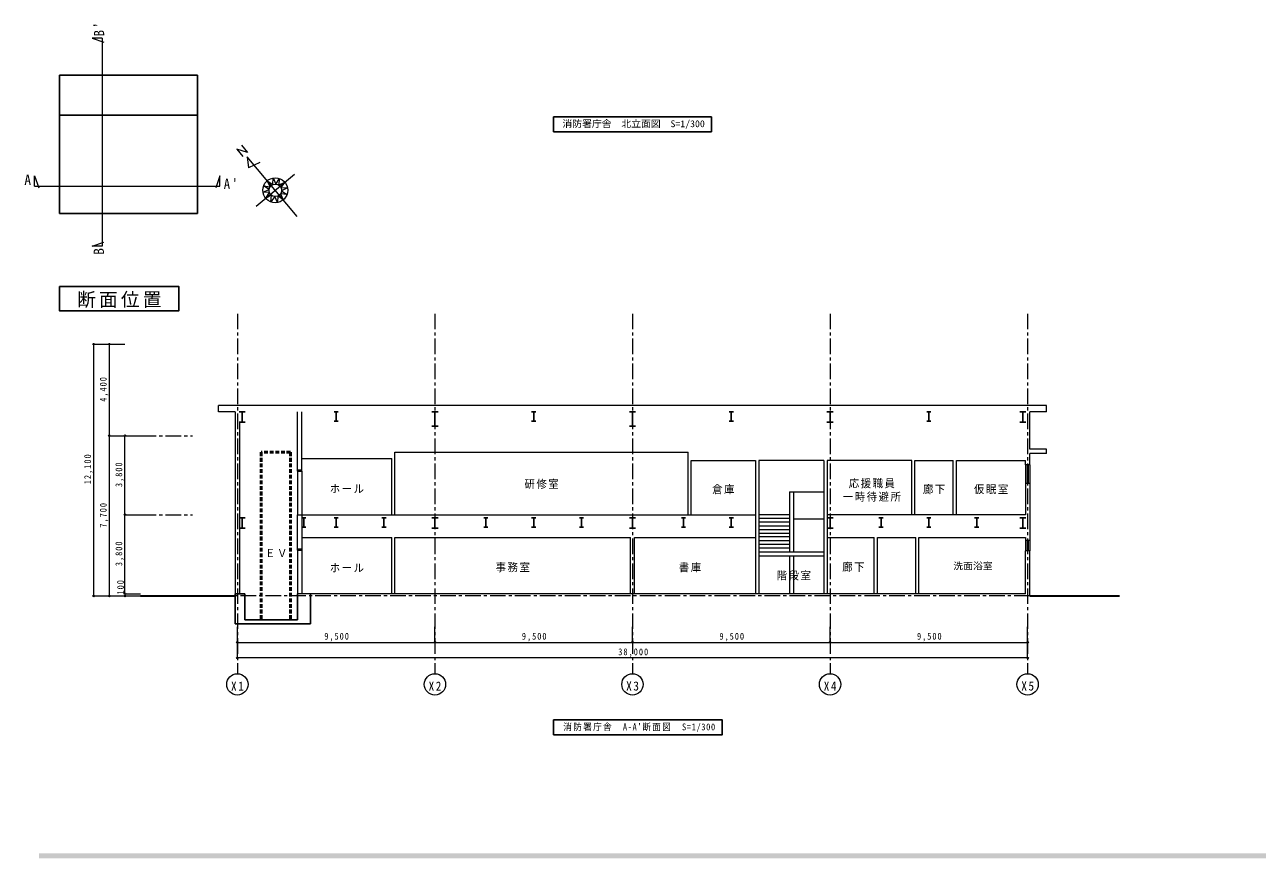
# Model space of a CAD drawing. Units: millimetres at full size. Extents: x -58028 to 60518, y -42813 to 41849.
# Drawn here: x -58028 to 1245, y -41582 to -1519 of the extents above; entities that cross this region are included whole.
import ezdxf
from ezdxf.enums import TextEntityAlignment as Align

# ---------------------------------------------------------------- set-up
doc = ezdxf.new("R2010")
doc.units = ezdxf.units.MM
doc.header["$LTSCALE"] = 150
doc.header["$PDMODE"] = 32
doc.header["$PDSIZE"] = 75
doc.linetypes.add('CHAIN1', pattern=[8, 5, -1, 1, -1])
doc.linetypes.add('DASHED1', pattern=[1.8, 1.2, -0.6])
for name, color, linetype, lineweight in [('1-1_極細線', 4, 'Continuous', 9), ('1-2_細線', 7, 'Continuous', 18), ('1-3_中線', 3, 'Continuous', 25), ('1-4_太線', 2, 'Continuous', 35), ('1-8_ﾊｯﾁﾝｸﾞ', 4, 'Continuous', 9), ('1-A_中芯線', 4, 'CHAIN1', 9), ('1-D_文字', 7, 'Continuous', 18), ('1-E_寸法', 4, 'Continuous', 9)]:
    doc.layers.add(name, color=color, linetype=linetype, lineweight=lineweight)
doc.layers.add('F-D', color=150, linetype='Continuous')
doc.styles.add('ＭＳ ゴシック', font='')
doc.styles.get('ＭＳ ゴシック').set_extended_font_data('MS Gothic')

# ---------------------------------------------------------------- blocks, each defined once
blk = doc.blocks.new('通り芯2(1)')
at = {"layer": '1-D_文字'}
blk.add_circle((0, 0), 769, dxfattribs=at)
blk = doc.blocks.new('通り芯2')
at = {"layer": '1-D_文字'}
blk.add_circle((0, 0), 769, dxfattribs=at)

msp = doc.modelspace()

# ---------------------------------------------------------------- linework, layer by layer
at = {"layer": '1-1_極細線'}
for p, q in [((-44900.9, -22970.7), (-44900.9, -25070.7)), ((-44700.9, -22970.7), (-44700.9, -25070.7)), ((-9900.9, -22670.7), (-9900.9, -23570.7)), ((-9825.9, -22670.7), (-9825.9, -23570.7)), ((-9775.9, -22670.7), (-9775.9, -23570.7)), ((-9700.9, -22670.7), (-9700.9, -23570.7)), ((-21250.9, -23970.7), (-21250.9, -26861.1)), ((-21250.9, -23970.7), (-19600.9, -23970.7)), ((-21050.9, -23970.7), (-21050.9, -26861.1)), ((-21050.9, -25270.7), (-19600.9, -25270.7)), ((-9900.9, -26310.7), (-9900.9, -26810.7)), ((-9825.9, -26310.7), (-9825.9, -26810.7)), ((-9775.9, -26310.7), (-9775.9, -26810.7)), ((-9700.9, -26310.7), (-9700.9, -26810.7)), ((-44900.9, -26770.7), (-44900.9, -28870.7)), ((-44700.9, -26770.7), (-44700.9, -28870.7)), ((-21250.9, -27061.1), (-21250.9, -28870.7)), ((-21050.9, -27061.1), (-21050.9, -28870.7))]:
    msp.add_line(p, q, dxfattribs=at)
at = {"layer": '1-2_細線'}
for p, q in [((-54302.3, -2168.6), (-54302.3, -12165.9)), ((-57550.7, -9272.6), (-48635.5, -9272.6)), ((-47900.9, -20120.9), (-47900.9, -28870.7)), ((-44900.9, -22970.7), (-44900.9, -20120.9)), ((-44700.9, -22970.7), (-44700.9, -20120.9)), ((-8900.9, -20120.9), (-9700.9, -20120.9)), ((-9700.9, -21920.7), (-9700.9, -20120.9)), ((-47700.9, -20620.9), (-47700.9, -28870.7)), ((-44700.9, -22370.7), (-40375.9, -22370.7)), ((-40375.9, -25070.7), (-40375.9, -22370.7)), ((-40225.9, -25070.7), (-40225.9, -22070.7)), ((-40225.9, -22070.7), (-26125.9, -22070.7)), ((-26125.9, -25070.7), (-26125.9, -22070.7)), ((-25975.9, -25070.7), (-25975.9, -22470.7)), ((-22720.9, -22470.7), (-22720.9, -28870.7)), ((-19600.9, -22470.7), (-22720.9, -22470.7)), ((-19600.9, -22470.7), (-19600.9, -28870.7)), ((-19440.9, -22470.7), (-19440.9, -28870.7)), ((-15375.9, -22470.7), (-19440.9, -22470.7)), ((-15375.9, -25070.7), (-15375.9, -22470.7)), ((-15225.9, -25070.7), (-15225.9, -22470.7)), ((-15225.9, -22470.7), (-13375.9, -22470.7)), ((-13375.9, -25070.7), (-13375.9, -22470.7)), ((-13225.9, -25070.7), (-13225.9, -22470.7)), ((-13225.9, -22470.7), (-9900.9, -22470.7)), ((-9900.9, -22670.7), (-9900.9, -22470.7)), ((-8900.9, -22120.7), (-9700.9, -22120.7)), ((-9700.9, -22670.7), (-9700.9, -22120.7)), ((-44700.9, -22930.7), (-44900.9, -22930.7)), ((-44900.9, -22970.7), (-44700.9, -22970.7)), ((-9700.9, -22670.7), (-9900.9, -22670.7)), ((-9900.9, -23570.7), (-9900.9, -25070.7)), ((-9700.9, -23570.7), (-9900.9, -23570.7)), ((-9700.9, -23570.7), (-9700.9, -26310.7)), ((-44900.9, -25070.7), (-22880.9, -25070.7)), ((-44900.9, -26770.7), (-44900.9, -25070.7)), ((-44700.9, -25070.7), (-44700.9, -26770.7)), ((-21250.9, -25070.7), (-22720.9, -25070.7)), ((-21250.9, -25251.6), (-22720.9, -25251.6)), ((-21250.9, -25432.6), (-22720.9, -25432.6)), ((-9900.9, -25070.7), (-19440.9, -25070.7)), ((-21250.9, -25613.5), (-22720.9, -25613.5)), ((-21250.9, -25794.5), (-22720.9, -25794.5)), ((-21250.9, -25975.4), (-22720.9, -25975.4)), ((-44700.9, -26170.7), (-40375.9, -26170.7)), ((-40375.9, -28870.7), (-40375.9, -26170.7)), ((-40225.9, -28870.7), (-40225.9, -26170.7)), ((-40225.9, -26170.7), (-28900.9, -26170.7)), ((-28900.9, -28870.7), (-28900.9, -26170.7)), ((-28700.9, -28870.7), (-28700.9, -26170.7)), ((-28700.9, -26170.7), (-22880.9, -26170.7)), ((-21250.9, -26137.3), (-22720.9, -26137.3)), ((-21250.9, -26318.3), (-22720.9, -26318.3)), ((-21250.9, -26499.2), (-22720.9, -26499.2)), ((-19440.9, -26170.7), (-17175.9, -26170.7)), ((-17175.9, -28870.7), (-17175.9, -26170.7)), ((-17025.9, -26170.7), (-15175.9, -26170.7)), ((-17025.9, -28870.7), (-17025.9, -26170.7)), ((-15175.9, -28870.7), (-15175.9, -26170.7)), ((-15025.9, -28870.7), (-15025.9, -26170.7)), ((-9700.9, -26310.7), (-9900.9, -26310.7)), ((-44700.9, -26730.7), (-44900.9, -26730.7)), ((-44900.9, -26770.7), (-44700.9, -26770.7)), ((-21250.9, -26680.2), (-22720.9, -26680.2)), ((-19600.9, -26861.1), (-22720.9, -26861.1)), ((-19600.9, -27061.1), (-22720.9, -27061.1)), ((-9900.9, -28870.7), (-9900.9, -26810.7)), ((-9900.9, -28870.7), (-44900.9, -28870.7))]:
    msp.add_line(p, q, dxfattribs=at)
at = {"layer": '1-2_細線', "lineweight": 13}
for p, q in [((-46711.8, -8134.9), (-47267.8, -8405.6)), ((-46896.7, -10248.1), (-45058.1, -8705.4))]:
    msp.add_line(p, q, dxfattribs=at)
at = {"layer": '1-2_細線'}
for points in [[(-54302.3, -2168.6), (-54783.7, -2168.6), (-54213, -2366.4)], [(-57550.7, -9272.6), (-57550.7, -8791.2), (-57352.9, -9361.9)], [(-48635.5, -9272.6), (-48635.5, -8791.2), (-48833.2, -9361.9)], [(-54302.3, -12165.9), (-54783.7, -12165.9), (-54213, -11968.1)], [(-8900.9, -20120.9), (-8900.9, -19820.9), (-48700.9, -19820.9)], [(-47900.9, -20120.9), (-48700.9, -20120.9), (-48700.9, -19820.9)], [(-8900.9, -22120.7), (-8900.9, -21920.7), (-9700.9, -21920.7)], [(-25975.9, -22470.7), (-22880.9, -22470.7), (-22880.9, -28870.7)], [(-15025.9, -26170.7), (-9900.9, -26170.7), (-9900.9, -26310.7)], [(-9700.9, -28970.7), (-9700.9, -26810.7), (-9900.9, -26810.7)]]:
    msp.add_lwpolyline(points, dxfattribs=at)
at = {"layer": '1-2_細線', "lineweight": 13}
for points in [[(-47598, -7312), (-47308.8, -7656.8), (-47827.8, -7504.9), (-47538.6, -7849.6)], [(-44916.8, -10740.7), (-47327.3, -7868.1), (-47267.8, -8405.6)]]:
    msp.add_lwpolyline(points, dxfattribs=at)
msp.add_lwpolyline([(-46223.1, -9304.7), (-46367.6, -9016.7), (-46099.8, -9202.9), (-46080.6, -8885.7), (-45950.2, -9178), (-45779.9, -8910.2), (-45816, -9223.9), (-45517.8, -9091.1), (-45711.2, -9338.5), (-45388.2, -9363.7), (-45678.2, -9499.2), (-45413.6, -9682), (-45731.7, -9648.8), (-45595.7, -9931.5), (-45846.3, -9746.6), (-45872.2, -10067.5), (-46002.5, -9775.7), (-46190.3, -10037.7), (-46159.8, -9715), (-46437, -9862.4), (-46254.5, -9591.8), (-46569.8, -9572), (-46275.9, -9446.9), (-46541.2, -9271.6)], close=True, dxfattribs=at)
at = {"layer": '1-2_細線'}
msp.add_circle((-45977.4, -9476.8), 600, dxfattribs=at)
at = {"layer": '1-2_細線', "lineweight": 13}
msp.add_circle((-45977.4, -9476.8), 300, dxfattribs=at)
at = {"layer": '1-3_中線'}
for p, q in [((-56359, -3942.6), (-49709, -3942.6)), ((-56359, -3942.6), (-56359, -10592.6)), ((-49709, -3942.6), (-49709, -10592.6)), ((-56359, -5865.8), (-49709, -5865.8)), ((-32591.5, -6674.9), (-32591.5, -5954.5)), ((-32591.5, -5954.5), (-25005.7, -5954.5)), ((-32591.5, -6674.9), (-32591.5, -5954.5)), ((-32591.5, -5954.5), (-25005.7, -5954.5)), ((-25005.7, -5954.5), (-25005.7, -6674.9)), ((-25005.7, -5954.5), (-25005.7, -6674.9)), ((-25005.7, -6674.9), (-32591.5, -6674.9)), ((-25005.7, -6674.9), (-32591.5, -6674.9)), ((-56359, -10592.6), (-49709, -10592.6)), ((-47420.9, -20120.9), (-47720.9, -20120.9)), ((-47570.9, -20120.9), (-47570.9, -20620.9)), ((-42950.9, -20120.9), (-43150.9, -20120.9)), ((-43050.9, -20120.9), (-43050.9, -20570.9)), ((-38150.9, -20120.9), (-38450.9, -20120.9)), ((-38300.9, -20120.9), (-38300.9, -20820.9)), ((-33450.9, -20120.9), (-33650.9, -20120.9)), ((-33550.9, -20120.9), (-33550.9, -20570.9)), ((-28650.9, -20120.9), (-28950.9, -20120.9)), ((-28800.9, -20120.9), (-28800.9, -20820.9)), ((-23950.9, -20120.9), (-24150.9, -20120.9)), ((-24050.9, -20120.9), (-24050.9, -20570.9)), ((-19150.9, -20120.9), (-19450.9, -20120.9)), ((-19300.9, -20120.9), (-19300.9, -20620.9)), ((-14450.9, -20120.9), (-14650.9, -20120.9)), ((-14550.9, -20120.9), (-14550.9, -20570.9)), ((-9880.9, -20120.9), (-10180.9, -20120.9)), ((-10030.9, -20120.9), (-10030.9, -20620.9)), ((-47720.9, -20620.9), (-47420.9, -20620.9)), ((-43150.9, -20570.9), (-42950.9, -20570.9)), ((-33650.9, -20570.9), (-33450.9, -20570.9)), ((-24150.9, -20570.9), (-23950.9, -20570.9)), ((-19450.9, -20620.9), (-19150.9, -20620.9)), ((-14650.9, -20570.9), (-14450.9, -20570.9)), ((-10180.9, -20620.9), (-9880.9, -20620.9)), ((-38450.9, -20820.9), (-38150.9, -20820.9)), ((-28950.9, -20820.9), (-28650.9, -20820.9)), ((-47420.9, -25220.7), (-47720.9, -25220.7)), ((-47570.9, -25220.7), (-47570.9, -25720.7)), ((-44500.9, -25220.7), (-44700.9, -25220.7)), ((-44600.9, -25220.7), (-44600.9, -25670.7)), ((-42950.9, -25220.7), (-43150.9, -25220.7)), ((-43050.9, -25220.7), (-43050.9, -25670.7)), ((-40650.9, -25220.7), (-40850.9, -25220.7)), ((-40750.9, -25220.7), (-40750.9, -25670.7)), ((-38150.9, -25220.7), (-38450.9, -25220.7)), ((-38300.9, -25220.7), (-38300.9, -25720.7)), ((-35750.9, -25220.7), (-35950.9, -25220.7)), ((-35850.9, -25220.7), (-35850.9, -25670.7)), ((-33450.9, -25220.7), (-33650.9, -25220.7)), ((-33550.9, -25220.7), (-33550.9, -25670.7)), ((-31150.9, -25220.7), (-31350.9, -25220.7)), ((-31250.9, -25220.7), (-31250.9, -25670.7)), ((-28650.9, -25220.7), (-28950.9, -25220.7)), ((-28800.9, -25220.7), (-28800.9, -25720.7)), ((-26250.9, -25220.7), (-26450.9, -25220.7)), ((-26350.9, -25220.7), (-26350.9, -25670.7)), ((-23950.9, -25220.7), (-24150.9, -25220.7)), ((-24050.9, -25220.7), (-24050.9, -25670.7)), ((-19150.9, -25220.7), (-19450.9, -25220.7)), ((-19300.9, -25220.7), (-19300.9, -25720.7)), ((-16750.9, -25220.7), (-16950.9, -25220.7)), ((-16850.9, -25220.7), (-16850.9, -25670.7)), ((-14450.9, -25220.7), (-14650.9, -25220.7)), ((-14550.9, -25220.7), (-14550.9, -25670.7)), ((-12150.9, -25220.7), (-12350.9, -25220.7)), ((-12250.9, -25220.7), (-12250.9, -25670.7)), ((-9880.9, -25220.7), (-10180.9, -25220.7)), ((-10030.9, -25220.7), (-10030.9, -25720.7)), ((-47720.9, -25720.7), (-47420.9, -25720.7)), ((-44700.9, -25670.7), (-44500.9, -25670.7)), ((-43150.9, -25670.7), (-42950.9, -25670.7)), ((-40850.9, -25670.7), (-40650.9, -25670.7)), ((-38450.9, -25720.7), (-38150.9, -25720.7)), ((-35950.9, -25670.7), (-35750.9, -25670.7)), ((-33650.9, -25670.7), (-33450.9, -25670.7)), ((-31350.9, -25670.7), (-31150.9, -25670.7)), ((-28950.9, -25720.7), (-28650.9, -25720.7)), ((-26450.9, -25670.7), (-26250.9, -25670.7)), ((-24150.9, -25670.7), (-23950.9, -25670.7)), ((-19450.9, -25720.7), (-19150.9, -25720.7)), ((-16950.9, -25670.7), (-16750.9, -25670.7)), ((-14650.9, -25670.7), (-14450.9, -25670.7)), ((-12350.9, -25670.7), (-12150.9, -25670.7)), ((-10180.9, -25720.7), (-9880.9, -25720.7)), ((-47440.9, -28870.7), (-47900.9, -28870.7)), ((-47900.9, -30320.7), (-47900.9, -28870.7)), ((-47440.9, -30120.7), (-47440.9, -28870.7)), ((-44900.9, -30120.7), (-44900.9, -28870.7)), ((-44290.9, -28870.7), (-44290.9, -30320.7)), ((-47440.9, -30120.7), (-44900.9, -30120.7)), ((-47900.9, -30320.7), (-44290.9, -30320.7)), ((-32591.5, -35647.1), (-32591.5, -34926.6))]:
    msp.add_line(p, q, dxfattribs=at)
msp.add_lwpolyline([(-56348.9, -14099.8), (-50615.6, -14099.8), (-50615.6, -15274.7), (-56348.9, -15274.7)], close=True, dxfattribs=at)
msp.add_lwpolyline([(-32591.5, -34926.6), (-24482.1, -34926.6), (-24482.1, -35647.1), (-32591.5, -35647.1)], dxfattribs=at)
at = {"layer": '1-4_太線'}
for p, q in [((-52454.7, -28970.7), (-47900.9, -28970.7)), ((-9700.9, -28970.7), (-5383.9, -28970.7))]:
    msp.add_line(p, q, dxfattribs=at)
at = {"layer": '1-8_ﾊｯﾁﾝｸﾞ', "color": 5, "linetype": 'DASHED1', "lineweight": 50}
msp.add_line((-45250.9, -22070.7), (-45250.9, -30120.7), dxfattribs=at)
msp.add_lwpolyline([(-45250.9, -22070.7), (-46650.9, -22070.7), (-46650.9, -30120.7)], dxfattribs=at)
at = {"layer": '1-A_中芯線'}
for p, q in [((-47800.9, -15408.4), (-47800.9, -32713.2)), ((-38300.9, -15408.4), (-38300.9, -32713.2)), ((-28800.9, -15408.4), (-28800.9, -32713.2)), ((-19300.9, -15408.4), (-19300.9, -32713.2)), ((-9800.9, -15408.4), (-9800.9, -32713.2)), ((-52454.7, -21270.7), (-49958.9, -21270.7)), ((-52454.7, -25070.7), (-49958.9, -25070.7)), ((-9700.9, -28970.7), (-47900.9, -28970.7))]:
    msp.add_line(p, q, dxfattribs=at)
at = {"layer": '1-E_寸法'}
for p, q in [((-54704.7, -16870.7), (-53954.7, -16870.7)), ((-54704.7, -28970.7), (-54704.7, -16870.7)), ((-53954.7, -16870.7), (-53204.7, -16870.7)), ((-53954.7, -21270.7), (-53954.7, -16870.7)), ((-53954.7, -28970.7), (-53954.7, -21270.7)), ((-53954.7, -21270.7), (-53204.7, -21270.7)), ((-53204.7, -21270.7), (-52454.7, -21270.7)), ((-53204.7, -25070.7), (-53204.7, -21270.7)), ((-53204.7, -25070.7), (-52454.7, -25070.7)), ((-53204.7, -28870.7), (-53204.7, -25070.7)), ((-54704.7, -28970.7), (-53954.7, -28970.7)), ((-53954.7, -28970.7), (-53204.7, -28970.7)), ((-53204.7, -28870.7), (-52454.7, -28870.7)), ((-53204.7, -28870.7), (-53204.7, -28970.7)), ((-53204.7, -28970.7), (-52454.7, -28970.7)), ((-47800.9, -31203.7), (-47800.9, -30453.7)), ((-38300.9, -31203.7), (-38300.9, -30453.7)), ((-28800.9, -31203.7), (-28800.9, -30453.7)), ((-19300.9, -31203.7), (-19300.9, -30453.7)), ((-9800.9, -31203.7), (-9800.9, -30453.7)), ((-47800.9, -31203.7), (-38300.9, -31203.7)), ((-47800.9, -31953.7), (-47800.9, -31203.7)), ((-38300.9, -31203.7), (-28800.9, -31203.7)), ((-28800.9, -31203.7), (-19300.9, -31203.7)), ((-19300.9, -31203.7), (-9800.9, -31203.7)), ((-9800.9, -31953.7), (-9800.9, -31203.7)), ((-9800.9, -31953.7), (-47800.9, -31953.7))]:
    msp.add_line(p, q, dxfattribs=at)
at = {"layer": '1-E_寸法', "color": 2}
for p in [(-54704.7, -16870.7), (-53954.7, -16870.7), (-53954.7, -21270.7), (-53204.7, -21270.7), (-53204.7, -25070.7), (-54704.7, -28970.7), (-53954.7, -28970.7), (-53204.7, -28870.7), (-53204.7, -28970.7), (-47800.9, -31203.7), (-38300.9, -31203.7), (-28800.9, -31203.7), (-19300.9, -31203.7), (-9800.9, -31203.7), (-47800.9, -31953.7), (-9800.9, -31953.7)]:
    msp.add_point(p, dxfattribs=at)
at = {"layer": 'F-D'}
msp.add_solid([(-57345.7, -41582.1), (-57345.7, -41342.1), (58508.1, -41582.1), (58508.1, -41342.1)], dxfattribs=at)

# ---------------------------------------------------------------- block references
at = {"layer": '1-D_文字', "xscale": 0.6666667, "yscale": 0.6666667}
for name, p in [('通り芯2(1)', (-47800.9, -33225.8)), ('通り芯2', (-38300.9, -33225.8)), ('通り芯2', (-28800.9, -33225.8)), ('通り芯2', (-19300.9, -33225.8)), ('通り芯2', (-9800.9, -33225.8))]:
    msp.add_blockref(name, p, dxfattribs=at)

# ---------------------------------------------------------------- texts
at = {"layer": '1-D_文字', "style": 'ＭＳ ゴシック', "width": 1.05}
for s, p in [('消防署庁舎\u3000北立面図\u3000S=1/300', (-32170, -6543.8)), ('洗面浴室', (-13370.9, -27795.7))]:
    msp.add_text(s, height=329.9, dxfattribs=at).set_placement(p, align=Align.BOTTOM_LEFT)
at = {"layer": '1-D_文字', "color": 3, "style": 'ＭＳ ゴシック', "width": 0.95}
msp.add_text('A', height=494.9, dxfattribs=at).set_placement((-58041.3, -9368.3), align=Align.BOTTOM_LEFT)
msp.add_text('B', height=494.9, rotation=90, dxfattribs=at).set_placement((-54066, -12576.1), align=Align.BOTTOM_LEFT)
at = {"layer": '1-D_文字', "color": 3, "insert": (-54204.2, -2078.6), "char_height": 494.9, "attachment_point": 7, "rotation": 90, "style": 'ＭＳ ゴシック'}
msp.add_mtext("\\T1.25;\\W0.9;B'", dxfattribs=at)
at = {"layer": '1-D_文字', "color": 3, "attachment_point": 7, "style": 'ＭＳ ゴシック'}
for s, insert, char_height in [("\\T1.25;\\W0.9;A'", (-48453.8, -9408.6), 494.9), ('\\T1.28;\\W0.9;X1', (-48104.6, -33525.8), 439.9), ('\\T1.28;\\W0.9;X2', (-38604.6, -33525.8), 439.9), ('\\T1.28;\\W0.9;X3', (-29104.6, -33525.8), 439.9), ('\\T1.28;\\W0.9;X4', (-19604.6, -33525.8), 439.9), ('\\T1.28;\\W0.9;X5', (-10104.6, -33525.8), 439.9)]:
    msp.add_mtext(s, dxfattribs=dict(at, insert=insert, char_height=char_height))
at = {"layer": '1-D_文字', "color": 2, "insert": (-55507.2, -15137.3), "char_height": 659.8, "attachment_point": 7, "style": 'ＭＳ ゴシック'}
msp.add_mtext('\\T1.17;断面位置', dxfattribs=at)
at = {"layer": '1-D_文字', "attachment_point": 7, "style": 'ＭＳ ゴシック'}
for s, insert, char_height in [('\\T1.15;\\W0.95;ホール', (-43355.9, -24033.2), 384.9), ('\\T1.15;\\W0.95;研修室', (-33993.4, -23833.2), 384.9), ('\\T1.15;\\W0.95;倉庫', (-24970.9, -24083.2), 384.9), ('\\T1.15;\\W0.95;応援職員', (-18400.3, -23801.8), 384.9), ('\\T1.15;\\W0.95;廊下', (-14833.4, -24083.2), 384.9), ('\\T1.15;\\W0.95;仮眠室', (-12380.9, -24083.2), 384.9), ('\\T1.15;\\W0.95;一時待避所', (-18685.3, -24442.1), 384.9), ('\\T1.15;\\W0.95;ＥＶ', (-46467.9, -27104.8), 384.9), ('\\T1.15;\\W0.95;ホール', (-43355.9, -27833.2), 384.9), ('\\T1.15;\\W0.95;事務室', (-35380.9, -27833.2), 384.9), ('\\T1.15;\\W0.95;書庫', (-26570.9, -27833.2), 384.9), ('\\T1.15;\\W0.95;階段室', (-21868.4, -28228.4), 384.9), ('\\T1.15;\\W0.95;廊下', (-18716.8, -27816.1), 384.9), ("\\T1.15;\\W0.9;消防署庁舎\u3000A-A'断面図\u3000S=1/300", (-32129.3, -35511.9), 329.9)]:
    msp.add_mtext(s, dxfattribs=dict(at, insert=insert, char_height=char_height))
at = {"layer": '1-E_寸法', "color": 7, "char_height": 329.9, "attachment_point": 7, "rotation": 90, "style": 'ＭＳ ゴシック'}
for s, insert in [('\\T1.23;\\W0.85;4,400', (-53999.7, -19640.7)), ('\\T1.24;\\W0.85;12,100', (-54749.7, -23606.9)), ('\\T1.23;\\W0.85;3,800', (-53249.7, -23740.7)), ('\\T1.23;\\W0.85;7,700', (-53999.7, -25690.7)), ('\\T1.23;\\W0.85;3,800', (-53249.7, -27540.7)), ('\\T1.23;\\W0.85;100', (-53249.7, -28903.9))]:
    msp.add_mtext(s, dxfattribs=dict(at, insert=insert))
at = {"layer": '1-E_寸法', "color": 7, "char_height": 329.9, "attachment_point": 7, "style": 'ＭＳ ゴシック'}
for s, insert in [('\\T1.23;\\W0.85;9,500', (-43620.9, -31158.7)), ('\\T1.23;\\W0.85;9,500', (-34120.9, -31158.7)), ('\\T1.23;\\W0.85;9,500', (-24620.9, -31158.7)), ('\\T1.23;\\W0.85;9,500', (-15120.9, -31158.7)), ('\\T1.24;\\W0.85;38,000', (-29487.1, -31908.7))]:
    msp.add_mtext(s, dxfattribs=dict(at, insert=insert))

doc.saveas('drawing.dxf')
